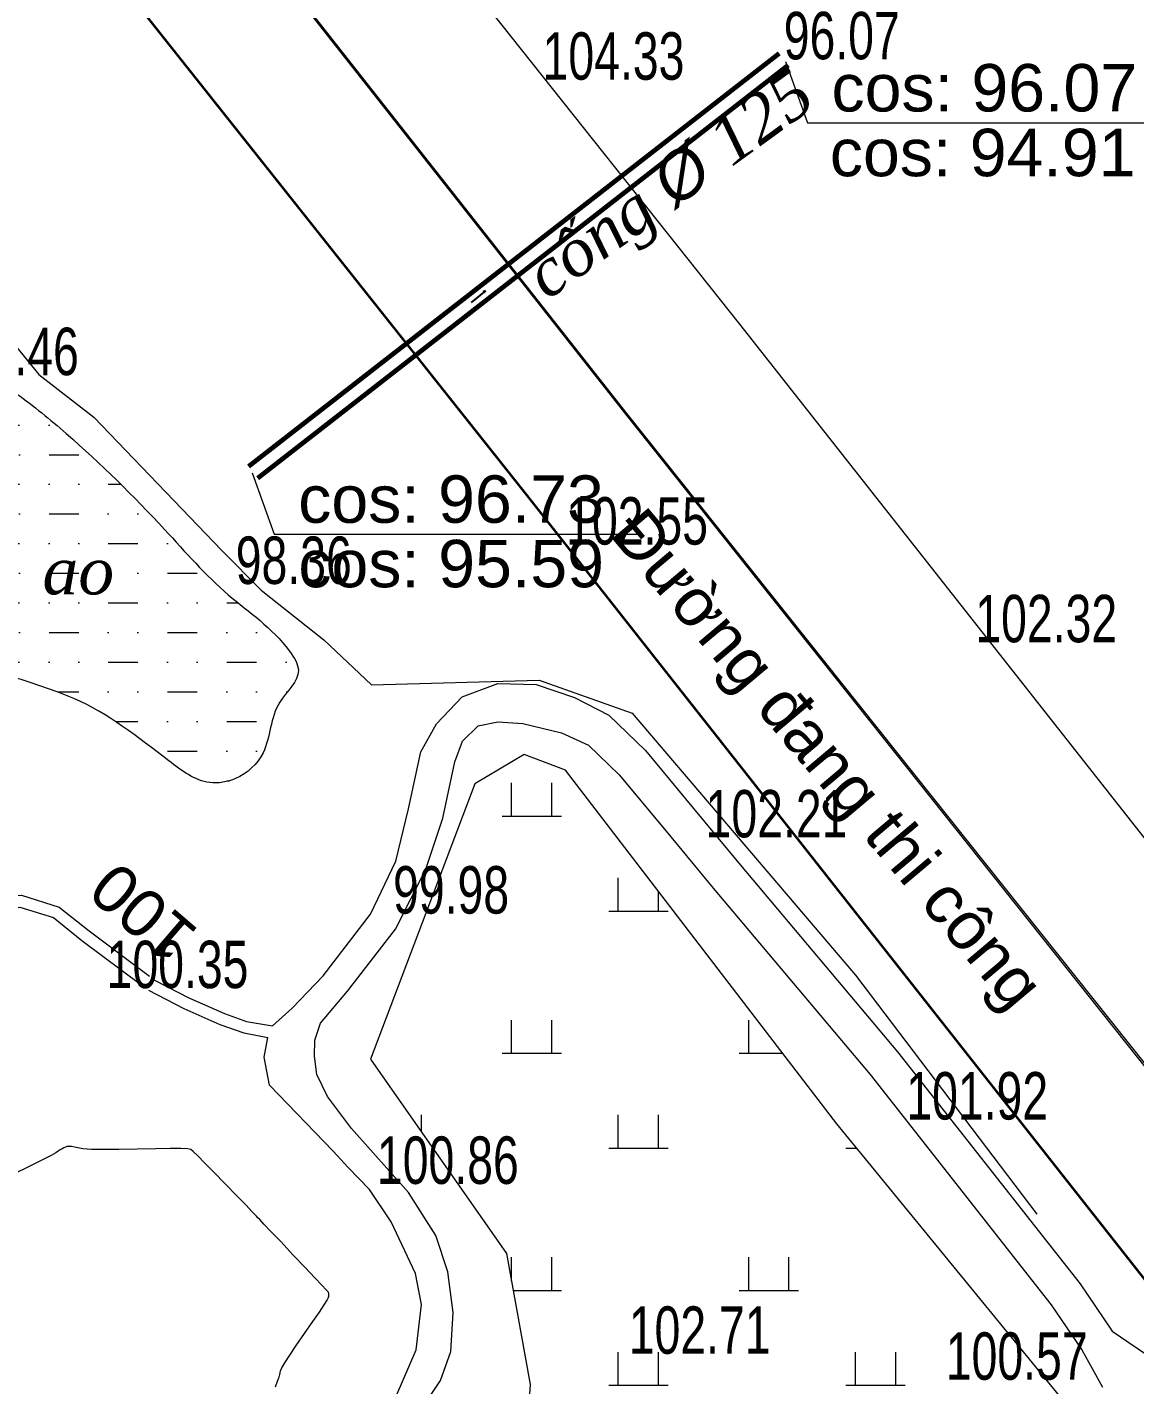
# Model space of a CAD drawing. Header units: metres. Extents: x 431006 to 434411, y 2469261 to 2473208.
# Drawn here: x 431943.2 to 432036.6, y 2472804.1 to 2472918.6 of the extents above; entities that cross this region are included whole.
import ezdxf
from ezdxf.enums import TextEntityAlignment as Align

# ---------------------------------------------------------------- set-up
doc = ezdxf.new("R2010")
doc.units = ezdxf.units.M
doc.header["$MEASUREMENT"] = 0
doc.linetypes.add('ACAD_ISO02W100', pattern=[15, 12, -3])
doc.linetypes.add('HIDDEN', pattern=[9.525, 6.35, -3.175])
for name, color, linetype, lineweight in [('1', 8, 'Continuous', 18), ('CAO DO', 8, 'Continuous', 18), ('cong-ks', 8, 'ACAD_ISO02W100', 18), ('duong be tong-ks', 8, 'Continuous', 18), ('duong dat-ks', 8, 'Continuous', 18), ('duong mon-ks', 8, 'HIDDEN', 18), ('duong nhua-ks', 8, 'Continuous', 18), ('ghi chu-ks', 8, 'Continuous', 18), ('GHICHUTHUYHE', 8, 'Continuous', 18), ('mat nuoc-ks', 8, 'DUONG_MEP_NUOC', 18), ('MH_DongMuc', 8, 'Continuous', 18), ('MH_DongMuc_Con', 8, 'Continuous', 18), ('ranh gioi thuc vat-ks', 8, 'RAO_T_VAT', 18), ('rao sat-ks', 8, 'RAO_T_GAI', 18), ('thuc vat-ks', 8, 'Continuous', 18)]:
    doc.layers.add(name, color=color, linetype=linetype, lineweight=lineweight)
doc.styles.add('AO', font='')
doc.styles.add('ghi chu thuy he', font='')
doc.styles.add('ks_ten cong trinh', font='')
doc.styles.get("Standard").update_dxf_attribs({"font": 'arial.ttf'})
doc.styles.add('Style-STANDARD', font='STANDARD.shx')
doc.styles.get('AO').set_extended_font_data('.VnTime', italic=True)
doc.styles.get('ghi chu thuy he').set_extended_font_data('.VnTime', italic=True)
doc.styles.get('ks_ten cong trinh').set_extended_font_data('.VnArial')
doc.linetypes.add('DUONG_MEP_NUOC', pattern='A,0.2,[130,ltypeshp.shx,S=0.15,R=0,X=0,Y=0.15],0.05,[130,ltypeshp.shx,S=0.15,R=0,X=0,Y=0.15],1', length=1.25)
doc.linetypes.add('RAO_T_GAI', pattern='A,1,[130,ltypeshp.shx,S=0.75,R=-45,X=0,Y=0],1,[130,ltypeshp.shx,S=0.75,R=45,X=-1,Y=0],6', length=8)
doc.linetypes.add('RAO_T_VAT', pattern='A,0,[133,ltypeshp.shx,S=0.34,R=0,X=-0.17,Y=0],-2,[133,ltypeshp.shx,S=0.08,R=0,X=0,Y=0],-1.5,[133,ltypeshp.shx,S=0.08,R=0,X=0,Y=0],-1.5,[133,ltypeshp.shx,S=0.08,R=0,X=0,Y=0],-2', length=7)
doc.dimstyles.get("Standard").update_dxf_attribs({"dimtxt": 0.18, "dimasz": 0.18, "dimexe": 0.18, "dimexo": 0.0625, "dimgap": 0.09, "dimtad": 0, "dimtih": 1, "dimtoh": 1, "dimdec": 4, "dimzin": 0, "dimdsep": 46, "dimtxsty": 'Standard', "dimcen": 0.09, "dimadec": 0, "dimazin": 0, "dimtfac": 1, "dimtdec": 4, "dimtofl": 0, "dimtmove": 0, "dimatfit": 3, "dimfxl": 1, "dimtolj": 1, "dimtzin": 0, "dimarcsym": 0})

# ---------------------------------------------------------------- blocks, each defined once
blk = doc.blocks.new('TerminatorOpen_0.5')
at = {"color": 0, "linetype": 'ByBlock', "lineweight": -2}
for q in [(-1, 0.25), (-1, 0), (-1, -0.25)]:
    blk.add_line((0, 0), q, dxfattribs=at)

msp = doc.modelspace()

# ---------------------------------------------------------------- hatches: boundary and pattern name
at = {"layer": 'mat nuoc-ks', "linetype": 'ACAD_ISO02W100'}
h = msp.add_hatch(dxfattribs=at)
h.set_pattern_fill('MUDST', color=9, scale=10, style=0)
h.paths.add_polyline_path([(431995.76, 2472676.75), (432026.06, 2472663.25), (432047.83, 2472696.54), (432006.69, 2472713.09)])
edge = h.paths.add_edge_path()
edge.add_spline(control_points=[(431965.72, 2472785.93), (431964.42, 2472784.53), (431962.02, 2472782.07), (431959.51, 2472775.28), (431959.49, 2472766.56), (431961.77, 2472755.57), (431963.98, 2472746.76), (431969.34, 2472742.8), (431973.58, 2472743.73), (431978.75, 2472746.08), (431982.13, 2472753.87), (431977.99, 2472764.5), (431974.76, 2472774.49), (431972.87, 2472784.17), (431968.9, 2472786.5), (431966.42, 2472786.69), (431965.72, 2472785.93)], knot_values=[0, 0, 0, 0, 5.747009, 10.100787, 21.36842, 31.167118, 44.351095, 46.787336, 50.0346, 56.515715, 63.397584, 72.994175, 89.012488, 96.847635, 99.692713, 102.777687, 102.777687, 102.777687, 102.777687], degree=3, periodic=0)
edge = h.paths.add_edge_path()
edge.add_spline(control_points=[(431935.54, 2472889.68), (431935.12, 2472889.01), (431932.64, 2472886.79), (431932.18, 2472881.02), (431932.74, 2472875.79), (431931.17, 2472871.56), (431933.9, 2472869.33), (431937.42, 2472864.39), (431946.97, 2472863.09), (431953.46, 2472857.92), (431957.91, 2472854.54), (431961.15, 2472855.07), (431963.78, 2472857.57), (431963.58, 2472861.38), (431966.64, 2472863.84), (431964.28, 2472867.65), (431959.78, 2472870.53), (431953.91, 2472877.27), (431948.18, 2472882.94), (431942.53, 2472887.59), (431939.47, 2472889.49), (431936.54, 2472891.29), (431935.77, 2472890.05), (431935.54, 2472889.68)], knot_values=[0, 0, 0, 0, 2.368169, 9.707221, 15.509633, 19.097557, 21.153446, 25.258568, 37.301745, 46.869534, 50.790048, 52.990971, 56.16217, 60.670335, 63.74458, 65.536976, 72.573494, 80.257943, 91.858598, 97.173316, 101.544879, 103.887891, 105.200704, 105.200704, 105.200704, 105.200704], degree=3, periodic=0)
h.paths.add_polyline_path([(432013.96, 2472684.69), (432021.91, 2472684.69), (432021.91, 2472693.52), (432013.96, 2472693.52)], flags=24)
h.paths.add_polyline_path([(431965.76, 2472758.77), (431973.72, 2472758.77), (431973.72, 2472767.61), (431965.76, 2472767.61)], flags=24)
h.paths.add_polyline_path([(431943.36, 2472868.22), (431951.32, 2472868.22), (431951.32, 2472877.05), (431943.36, 2472877.05)], flags=24)
at = {"layer": 'thuc vat-ks'}
h = msp.add_hatch(dxfattribs=at)
h.set_pattern_fill('223', color=9, scale=20, style=0, pattern_type=2)
h.set_pattern_definition([(0, (12.2, 4), (0, 20), [5, -15]), (0, (3.2, 12), (0, 20), [5, -15]), (90, (13, 4), (-20, 1e-15), [2.8, -17.2]), (90, (4, 12), (-20, 1e-15), [2.8, -17.2]), (90, (7.4, 12), (-20, 1e-15), [2.8, -17.2]), (90, (16.4, 4), (-20, 1e-15), [2.8, -17.2])])
h.paths.add_polyline_path([(432062.99, 2472754.92), (432040.53, 2472790.57), (432011.45, 2472826.06), (431988.57, 2472855.9), (431985.08, 2472857.23), (431980.93, 2472854.74), (431974.46, 2472837.67), (431972.13, 2472831.53), (431983.59, 2472815.12), (431985.59, 2472804.09), (431984.92, 2472794.48), (431982.6, 2472784.36), (431994.05, 2472750.81), (431999.53, 2472744.34), (432008.01, 2472745.77), (432011.16, 2472743.61), (432026.6, 2472725.05), (432044.71, 2472706.09), (432054, 2472705.93), (432084.54, 2472711.23), (432087.7, 2472714.22), (432088.03, 2472721.02), (432078.9, 2472734.44)])

# ---------------------------------------------------------------- linework, layer by layer
at = {"layer": 'cong-ks', "color": 9, "ltscale": 0.05, "const_width": 0.4, "elevation": 96.73}
for points in [[(431961.83, 2472881.51), (432006.59, 2472916.35)], [(431962.6, 2472880.52), (432007.35, 2472915.36)]]:
    msp.add_lwpolyline(points, dxfattribs=at)
at = {"layer": 'duong be tong-ks', "color": 9, "lineweight": 0}
for points in [[(431963.85, 2472834.32), (431965.52, 2472835.82), (431968.13, 2472838.56), (431972.11, 2472843.75), (431974.24, 2472848.22), (431975.31, 2472852.63), (431976.35, 2472857.43), (431977.67, 2472859.81), (431979.84, 2472862.07), (431982.87, 2472863.21), (431986.09, 2472863.11), (431989.31, 2472862.02), (431992.21, 2472860.53), (431995.3, 2472857.56), (431999.36, 2472852.65), (432003.33, 2472847.87), (432016.58, 2472832.14), (432031.96, 2472812.56), (432034.68, 2472808.57)], [(431976.4, 2472801.98), (431978.02, 2472804.42), (431978.9, 2472806.86), (431979.08, 2472810.16), (431978.64, 2472813.57), (431977.63, 2472816.64), (431975.32, 2472820.27), (431970.51, 2472825.68), (431968.5, 2472828.38), (431967.6, 2472830.22), (431967.39, 2472831.76), (431967.41, 2472833.11), (431967.91, 2472834.55), (431970.19, 2472837.26), (431974.22, 2472842.49), (431976.79, 2472847.55), (431978.21, 2472851.84), (431979.24, 2472856.59), (431979.88, 2472858.35), (431981.21, 2472859.63), (431982.85, 2472859.98), (431984.97, 2472859.83), (431988.24, 2472859.03), (431990.51, 2472858.01), (431993.1, 2472855.51), (431997.05, 2472850.74), (432001.03, 2472845.95), (432014.25, 2472830.24), (432029.53, 2472810.79), (432032.12, 2472806.99), (432033.87, 2472803.86)], [(431943.69, 2472755.52), (431945.83, 2472765.6), (431948.3, 2472775.34), (431951.7, 2472781.51), (431955.8, 2472788.04), (431960.82, 2472792.4), (431965.08, 2472795.58), (431971.16, 2472799.82), (431974.27, 2472803.1), (431975.96, 2472807.01), (431976.41, 2472810.83), (431975.9, 2472813.44), (431973.87, 2472817.81), (431972.04, 2472820.52), (431970.24, 2472822.38), (431968.96, 2472823.77), (431963.59, 2472829.33), (431963.15, 2472831.69), (431963.47, 2472833.36)], [(432034.68, 2472808.57), (432038.26, 2472806.13), (432040.58, 2472805.27), (432041.37, 2472805.51), (432041.37, 2472805.51), (432041.37, 2472805.51)]]:
    msp.add_lwpolyline(points, dxfattribs=at)
at = {"layer": 'duong dat-ks', "color": 9, "lineweight": 0}
msp.add_lwpolyline([(431759.34, 2473182.73), (431762.54, 2473178.71), (431868.62, 2473044.48), (431907.13, 2472995.73), (431993.64, 2472885.89), (432062.61, 2472799.23), (432123.94, 2472721.87), (432139.5, 2472701.82), (432269.99, 2472537.03), (432384.62, 2472392.47), (432415.68, 2472353.29), (432453.68, 2472305.34), (432467.21, 2472288.46), (432486.33, 2472261.97), (432520.68, 2472215.46), (432618.03, 2472083.97)], dxfattribs=at)
at = {"layer": 'duong dat-ks', "color": 9, "lineweight": 0, "const_width": 0.2}
msp.add_lwpolyline([(431750.3, 2473175.94), (431753.69, 2473171.69), (431865.3, 2473031.15), (431898.27, 2472988.71), (431985.19, 2472879.23), (432053.74, 2472792.22), (432115.05, 2472714.9), (432130.6, 2472694.85), (432261.14, 2472530.02), (432375.76, 2472385.45), (432406.82, 2472346.27), (432444.84, 2472298.29), (432458.35, 2472281.44), (432477.68, 2472256.79), (432514.29, 2472210.78), (432613.89, 2472078.65)], dxfattribs=at)
at = {"layer": 'duong mon-ks', "color": 9, "lineweight": 0}
for points in [[(431918.49, 2472839.38), (431925.92, 2472840.75), (431931.43, 2472842.59), (431936.06, 2472844.23), (431939.61, 2472845.19), (431942.67, 2472845.35), (431945.85, 2472844.35), (431948.39, 2472842.33), (431953.91, 2472838.19), (431956.8, 2472836.69), (431959.79, 2472835.36), (431961.67, 2472834.7), (431963.86, 2472834.32)], [(431918.67, 2472838.39), (431926.17, 2472839.78), (431931.75, 2472841.65), (431936.36, 2472843.28), (431939.76, 2472844.2), (431942.54, 2472844.34), (431945.37, 2472843.46), (431947.77, 2472841.54), (431953.38, 2472837.34), (431956.37, 2472835.79), (431959.42, 2472834.43), (431961.42, 2472833.73), (431963.47, 2472833.36)]]:
    msp.add_lwpolyline(points, dxfattribs=at)
at = {"layer": 'duong nhua-ks', "color": 9, "lineweight": 0}
for points in [[(431768.7, 2473189.76), (431771.71, 2473185.98), (431877.8, 2473051.73), (431916.3, 2473002.99), (432003.23, 2472893.5), (432071.79, 2472806.49), (432133.15, 2472729.09), (432148.71, 2472709.04), (432279.17, 2472544.3), (432393.78, 2472399.74), (432424.85, 2472360.55), (432462.82, 2472312.63), (432476.38, 2472295.73), (432495.73, 2472271.05), (432532.31, 2472225.07), (432589.84, 2472152.17), (432622.02, 2472111.73), (432671.35, 2472049.88), (432701.08, 2472013.15), (432742.13, 2471964.29), (432766.57, 2471936.88), (432780.9, 2471921.42), (432805.53, 2471895.79), (432839.9, 2471861.36)], [(431759.5, 2473182.85), (431762.7, 2473178.83), (431868.78, 2473044.6), (431907.29, 2472995.85), (431993.73, 2472885.94), (432062.76, 2472799.35), (432124.1, 2472722), (432139.65, 2472701.95), (432270.15, 2472537.16), (432384.77, 2472392.59), (432415.84, 2472353.41), (432453.83, 2472305.46), (432467.36, 2472288.58), (432486.49, 2472262.08), (432520.84, 2472215.58), (432578.32, 2472138.59), (432609.27, 2472096.57), (432652.43, 2472039.07), (432685.84, 2471995.02), (432726.44, 2471947.19), (432760.11, 2471909.72), (432795.02, 2471873.55)]]:
    msp.add_lwpolyline(points, dxfattribs=at)
at = {"layer": 'ghi chu-ks', "color": 9, "linetype": 'Continuous'}
for points in [[(432007.11, 2472915.66), (432008.98, 2472910.5), (432039.66, 2472910.5)], [(431962.14, 2472880.97), (431964, 2472875.81), (431994.69, 2472875.81)]]:
    msp.add_lwpolyline(points, dxfattribs=at)
at = {"layer": 'mat nuoc-ks', "color": 9, "lineweight": 0, "start_tangent": (-0.529981, -0.84801), "end_tangent": (-0.529981, -0.84801)}
msp.add_spline([(431935.54, 2472889.68), (431934.04, 2472887.85), (431932.4, 2472880.69), (431932.2, 2472874.89), (431931.91, 2472871.32), (431933.27, 2472869.77), (431936.07, 2472866.78), (431947.1, 2472861.94), (431955.1, 2472856.69), (431958.56, 2472854.85), (431960.74, 2472855.19), (431963.05, 2472857.36), (431964.47, 2472861.64), (431966.04, 2472864.29), (431965.29, 2472865.92), (431960.12, 2472870.69), (431954.75, 2472876.19), (431946.45, 2472884.29), (431942.31, 2472887.62), (431938.64, 2472890), (431936.4, 2472890.67), (431935.54, 2472889.68)], degree=3, dxfattribs=at)
at = {"layer": 'MH_DongMuc_Con', "color": 9, "lineweight": 0, "elevation": 106}
msp.add_lwpolyline([(431964.11, 2472803.88), (431964.28, 2472804.37), (431964.36, 2472804.59), (431964.4, 2472804.69), (431964.43, 2472804.8), (431964.47, 2472804.93), (431964.5, 2472805.07), (431964.53, 2472805.22), (431964.63, 2472805.48), (431964.89, 2472805.92), (431965.3, 2472806.56), (431965.85, 2472807.38), (431966.56, 2472808.39), (431967.26, 2472809.39), (431967.82, 2472810.19), (431968.22, 2472810.79), (431968.46, 2472811.18), (431968.56, 2472811.37), (431968.57, 2472811.45), (431968.59, 2472811.52), (431968.6, 2472811.59), (431968.6, 2472811.65), (431968.6, 2472811.71), (431968.6, 2472811.76), (431968.58, 2472811.81), (431968.57, 2472811.85), (431968.54, 2472811.89), (431968.51, 2472811.92), (431968.37, 2472812.07), (431968, 2472812.46), (431967.42, 2472813.08), (431966.6, 2472813.94), (431965.57, 2472815.03), (431964.54, 2472816.13), (431963.72, 2472816.99), (431963.13, 2472817.61), (431962.77, 2472818), (431962.62, 2472818.15), (431962.49, 2472818.29), (431962.14, 2472818.65), (431961.59, 2472819.22), (431960.84, 2472820), (431959.87, 2472821), (431958.9, 2472822), (431958.12, 2472822.79), (431957.54, 2472823.37), (431957.16, 2472823.74), (431956.96, 2472823.9), (431956.71, 2472823.95), (431956.13, 2472823.98), (431955.23, 2472823.98), (431954, 2472823.96), (431952.45, 2472823.93), (431950.88, 2472823.9), (431949.59, 2472823.89), (431948.58, 2472823.91), (431947.86, 2472823.96), (431947.42, 2472824.03), (431947.14, 2472824.1), (431946.89, 2472824.15), (431946.68, 2472824.16), (431946.51, 2472824.15), (431946.38, 2472824.11), (431946.25, 2472824.04), (431946.11, 2472823.96), (431945.95, 2472823.87), (431945.77, 2472823.75), (431945.57, 2472823.62), (431945.19, 2472823.4), (431944.46, 2472823.02), (431943.38, 2472822.49), (431941.95, 2472821.8)], dxfattribs=at)
at = {"layer": 'ranh gioi thuc vat-ks', "color": 9, "lineweight": 0, "ltscale": 3}
msp.add_lwpolyline([(432062.99, 2472754.92), (432040.53, 2472790.57), (432011.45, 2472826.06), (431988.57, 2472855.9), (431985.08, 2472857.23), (431980.93, 2472854.74), (431974.46, 2472837.67), (431972.13, 2472831.53), (431983.59, 2472815.12), (431985.59, 2472804.09), (431984.92, 2472794.48), (431982.6, 2472784.36), (431994.05, 2472750.81), (431999.53, 2472744.34), (432008.01, 2472745.77), (432011.16, 2472743.61), (432026.6, 2472725.05), (432044.71, 2472706.09), (432054, 2472705.93), (432084.54, 2472711.23), (432087.7, 2472714.22), (432088.03, 2472721.02), (432078.9, 2472734.44)], close=True, dxfattribs=at)
at = {"layer": 'rao sat-ks', "color": 9, "lineweight": 0}
for points in [[(431867.32, 2472997.15), (431871.45, 2472991.03), (431874.57, 2472985.32), (431883.96, 2472968.77), (431887.35, 2472963), (431889.08, 2472959.38), (431896.9, 2472948.03), (431910.26, 2472929.39), (431916.44, 2472922.52), (431925.91, 2472907.48), (431927.49, 2472905.54), (431934.51, 2472899.94), (431941.92, 2472891.99), (431944.13, 2472889.28), (431948.79, 2472885.68), (431959.58, 2472874.41), (431962.89, 2472871.07), (431968.19, 2472866.89), (431972.21, 2472863.08), (431986.35, 2472863.49), (431994.19, 2472860.69)], [(431994.19, 2472860.69), (432013.03, 2472838.61), (432028.33, 2472818.44)]]:
    msp.add_lwpolyline(points, dxfattribs=at)

# ---------------------------------------------------------------- texts
at = {"layer": '1', "color": 9, "linetype": 'Continuous', "style": 'ks_ten cong trinh'}
msp.add_text('§\xadêng ®ang thi c«ng', height=4, rotation=310.1036, dxfattribs=at).set_placement((432009.18, 2472855.6), align=Align.CENTER)
at = {"layer": 'CAO DO', "color": 9, "lineweight": 0, "width": 0.7}
for s, p in [('96.07', (432006.97, 2472915.85, 96.07)), ('104.33', (431986.63, 2472914.13, 104.33)), ('97.46', (431937.73, 2472889.21, 97.46)), ('102.55', (431988.62, 2472874.92, 102.55)), ('98.36', (431960.75, 2472871.6, 98.36)), ('102.32', (432023.13, 2472866.68, 102.32)), ('102.21', (432000.38, 2472850.22, 102.21)), ('99.98', (431974.02, 2472843.8, 99.98)), ('100.35', (431949.86, 2472837.51, 100.35)), ('101.92', (432017.31, 2472826.43, 101.92)), ('100.86', (431972.66, 2472821, 100.86)), ('102.71', (431993.9, 2472806.67, 102.71)), ('100.57', (432020.64, 2472804.48, 100.57))]:
    msp.add_text(s, height=4, dxfattribs=at).set_placement(p)
at = {"layer": 'ghi chu-ks', "color": 9, "linetype": 'Continuous', "style": 'ks_ten cong trinh'}
for s, p in [('cos: 96.07', (432023.89, 2472911.45)), ('cos: 94.91', (432023.75, 2472905.99)), ('cos: 96.73', (431978.91, 2472876.76)), ('cos: 95.59', (431978.92, 2472871.32))]:
    msp.add_text(s, height=4, dxfattribs=at).set_placement(p, align=Align.CENTER)
at = {"layer": 'ghi chu-ks', "color": 9, "insert": (431944.45, 2472874.72), "char_height": 4, "width": 24.3841, "attachment_point": 1, "style": 'AO'}
msp.add_mtext('ao', dxfattribs=at)
at = {"layer": 'GHICHUTHUYHE', "color": 9, "insert": (431984.68, 2472898.71, -279.6), "char_height": 4, "attachment_point": 1, "rotation": 35.9702, "style": 'ghi chu thuy he'}
msp.add_mtext('cèng {\\fArial|b0|i1|c0|p34;%%C }125', dxfattribs=at)
at = {"layer": 'MH_DongMuc', "color": 9, "lineweight": 0}
msp.add_text('100', height=4, rotation=139.303, dxfattribs=at).set_placement((431952.93, 2472843.84, 100), align=Align.MIDDLE)

# ---------------------------------------------------------------- leaders
at = {"layer": 'cong-ks', "color": 9, "lineweight": 0}
msp.add_leader([(431981.81, 2472896.32), (431980.6, 2472895.34)], dimstyle='Standard', override={"dimtxt": 0.2, "dimasz": 0.2, "dimexe": 0.1, "dimexo": 0.1, "dimgap": 0.1, "dimtad": 0, "dimtih": 0, "dimtoh": 0, "dimzin": 11, "dimtxsty": 'Style-STANDARD', "dimadec": 4, "dimazin": 3, "dimatfit": 1, "dimldrblk": 'TerminatorOpen_0.5', "dimtolj": 0, "dimtzin": 11}, dxfattribs=at)

doc.saveas('drawing.dxf')
